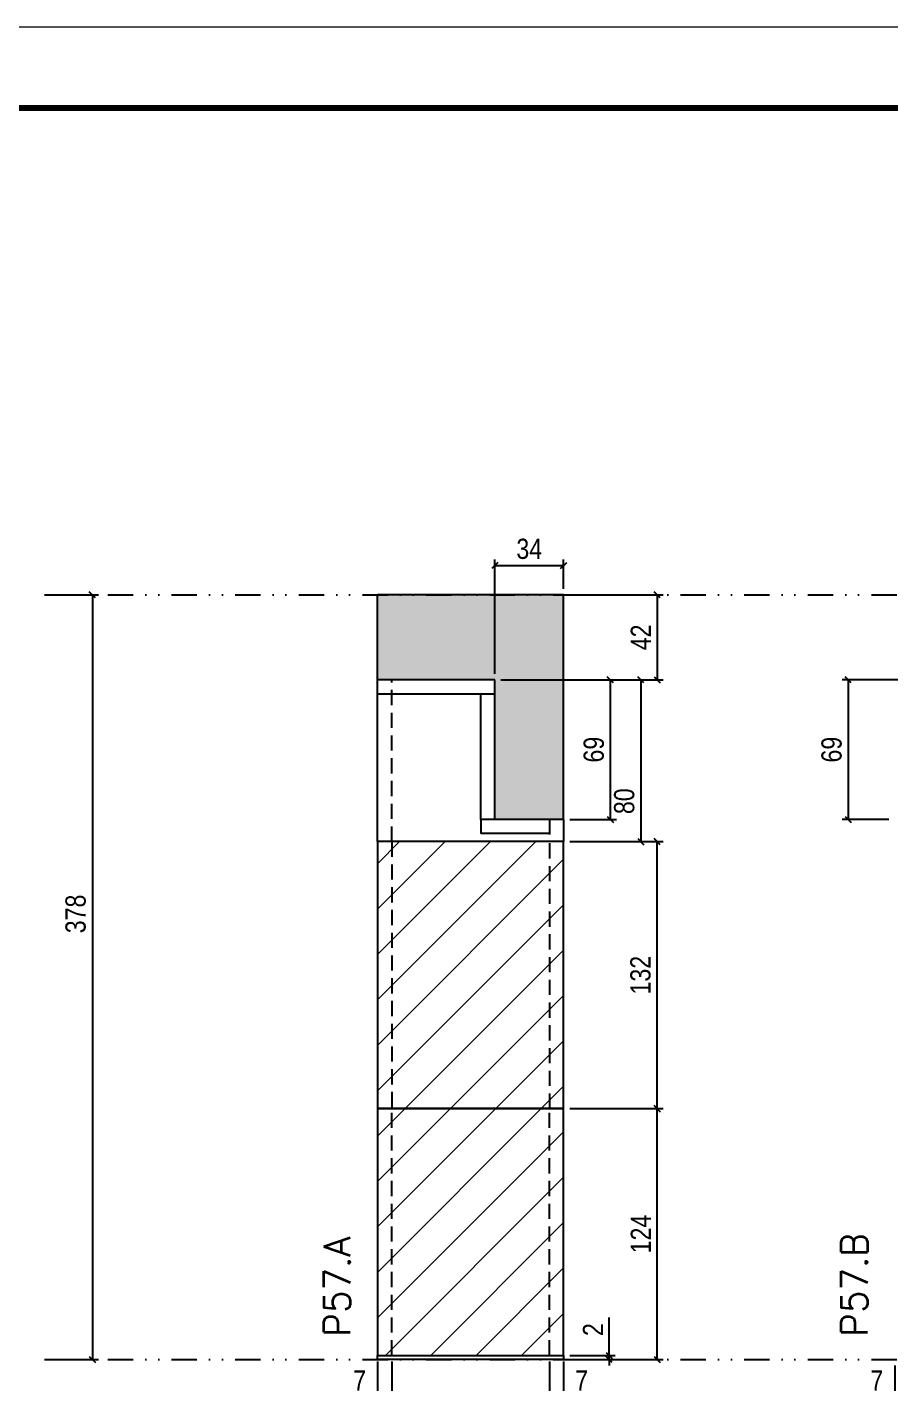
# Model space of a CAD drawing. Extents: x 2949 to 9203, y -16089 to 12527.
# Drawn here: x 3375 to 3802, y 1519 to 2190 of the extents above; entities that cross this region are included whole.
import ezdxf

# ---------------------------------------------------------------- set-up
doc = ezdxf.new("R2010")
doc.units = 0
for name, pattern in [('DASHED', [0.75, 0.5, -0.25]), ('DIVIDE2', [0.625, 0.25, -0.125, 0, -0.125, 0, -0.125]), ('HIDDEN', [0.375, 0.25, -0.125])]:
    doc.linetypes.add(name, pattern=pattern)
for name, color, linetype in [('COTA', 241, 'Continuous'), ('cotas', 4, 'Continuous'), ('FUNDOS', 1, 'Continuous'), ('Nível', 160, 'Continuous'), ('Painéis', 200, 'Continuous'), ('SARR_2.2x7', 40, 'Continuous'), ('Sarrafo de Pressão', 42, 'HIDDEN')]:
    doc.layers.add(name, color=color, linetype=linetype)
for name, color, linetype, lineweight in [('Folhas', 255, 'Continuous', 9), ('Hachura', 251, 'Continuous', 9), ('SARRAFO DE PRESSAO', 251, 'DASHED', 9), ('Texto Seção', 7, 'Continuous', 15)]:
    doc.layers.add(name, color=color, linetype=linetype, lineweight=lineweight)
doc.styles.add('COTA TECNICA', font='techl___.ttf', dxfattribs={"height": 10})
doc.styles.add('COTA TECNICA-50', font='techl___.ttf', dxfattribs={"height": 10})
doc.styles.add('REGUA-120', font='ROMANS.shx', dxfattribs={"height": 15})
doc.dimstyles.new('COTA PAINEL-50', dxfattribs={"dimtxt": 10, "dimasz": 3, "dimexe": 3, "dimexo": 3, "dimgap": 3, "dimtad": 1, "dimdec": 1, "dimzin": 12, "dimdsep": 46, "dimtxsty": 'COTA TECNICA-50', "dimblk1": 'OBLIQUE', "dimblk2": 'OBLIQUE', "dimsah": 1, "dimcen": 0.9, "dimclrd": 4, "dimclre": 4, "dimclrt": 240, "dimadec": 1, "dimazin": 3, "dimtfac": 1, "dimtdec": 1, "dimtmove": 0, "dimatfit": 3, "dimfxl": 1, "dimtolj": 1, "dimtzin": 12, "dimarcsym": 0})
doc.dimstyles.new('PAINEL', dxfattribs={"dimtxt": 10, "dimasz": 3, "dimexe": 3, "dimexo": 3, "dimgap": 3, "dimtad": 1, "dimdec": 1, "dimzin": 12, "dimdsep": 46, "dimtxsty": 'COTA TECNICA', "dimblk1": 'OBLIQUE', "dimblk2": 'OBLIQUE', "dimsah": 1, "dimcen": 0.9, "dimclrd": 4, "dimclre": 4, "dimclrt": 240, "dimadec": 1, "dimazin": 3, "dimtfac": 1, "dimtdec": 1, "dimtmove": 0, "dimatfit": 3, "dimfxl": 1, "dimtolj": 1, "dimtzin": 12, "dimarcsym": 0})
pattern_1 = [(45, (-127670.467, -29604.921), (-11.2253202, 11.2253202), [])]

# ---------------------------------------------------------------- blocks, each defined once
blk = doc.blocks.new('9999999999')
at = {"layer": 'Folhas'}
blk.add_lwpolyline([(98138.98, 34190.21), (99623.98, 34190.21), (99623.98, 35240.21), (98138.98, 35240.21)], close=True, dxfattribs=at)
at = {"layer": 'Folhas', "color": 30, "const_width": 3}
blk.add_lwpolyline([(98213.98, 34230.21), (99583.98, 34230.21), (99583.98, 35200.21), (98213.98, 35200.21)], close=True, dxfattribs=at)
blk = doc.blocks.new('_Oblique')
at = {"color": 0, "linetype": 'ByBlock', "lineweight": -2}
blk.add_line((-0.5, -0.5), (0.5, 0.5), dxfattribs=at)
blk = doc.blocks.new('*D1241')
at = {"layer": 'cotas', "color": 4, "linetype": 'ByBlock', "lineweight": -2, "transparency": 16777216}
for p, q in [((3386.69, 1908.84), (3410.41, 1908.84)), ((3407.41, 1908.84), (3407.41, 1530.84)), ((3386.69, 1530.84), (3410.41, 1530.84))]:
    blk.add_line(p, q, dxfattribs=at)
at = {"layer": 'Defpoints', "color": 0, "linetype": 'ByBlock', "transparency": 16777216}
for p in [(3383.69, 1908.84), (3383.69, 1530.84), (3407.41, 1530.84)]:
    blk.add_point(p, dxfattribs=at)
at = {"layer": 'cotas', "color": 4, "linetype": 'ByBlock', "lineweight": -2, "transparency": 16777216, "xscale": 3, "yscale": 3, "zscale": 3}
for p, rotation in [((3407.41, 1908.84), 90), ((3407.41, 1530.84), 270)]:
    blk.add_blockref('_Oblique', p, dxfattribs=dict(at, rotation=rotation))
at = {"layer": 'cotas', "color": 240, "linetype": 'ByBlock', "transparency": 16777216, "insert": (3399.17, 1751.11), "char_height": 10, "attachment_point": 5, "rotation": 90, "style": 'COTA TECNICA'}
blk.add_mtext('\\A1;378', dxfattribs=at)
blk = doc.blocks.new('*D1211')
at = {"layer": 'COTA', "color": 4, "lineweight": -2, "transparency": 16777216}
for p, q in [((3548.39, 1529.84), (3548.39, 1475.67)), ((3640.39, 1529.84), (3640.39, 1475.67)), ((3548.39, 1478.67), (3640.39, 1478.67))]:
    blk.add_line(p, q, dxfattribs=at)
at = {"layer": 'Defpoints', "color": 0, "transparency": 16777216}
for p in [(3548.39, 1532.84), (3640.39, 1532.84), (3640.39, 1478.67)]:
    blk.add_point(p, dxfattribs=at)
at = {"layer": 'COTA', "color": 4, "lineweight": -2, "transparency": 16777216, "xscale": 3, "yscale": 3, "zscale": 3, "rotation": 180}
blk.add_blockref('_Oblique', (3548.39, 1478.67), dxfattribs=at)
at = {"layer": 'COTA', "color": 4, "lineweight": -2, "transparency": 16777216, "xscale": 3, "yscale": 3, "zscale": 3}
blk.add_blockref('_Oblique', (3640.39, 1478.67), dxfattribs=at)
at = {"layer": 'COTA', "color": 240, "transparency": 16777216, "insert": (3594.39, 1486.75), "char_height": 10, "attachment_point": 5, "style": 'COTA TECNICA'}
blk.add_mtext('\\A1;92', dxfattribs=at)
blk = doc.blocks.new('*D1212')
at = {"layer": 'COTA', "color": 4, "lineweight": -2, "transparency": 16777216}
for p, q in [((3643.39, 1654.84), (3689.63, 1654.84)), ((3686.63, 1530.84), (3686.63, 1654.84)), ((3643.39, 1530.84), (3689.63, 1530.84))]:
    blk.add_line(p, q, dxfattribs=at)
at = {"layer": 'Defpoints', "color": 0, "transparency": 16777216}
for p in [(3640.39, 1654.84), (3686.63, 1654.84), (3640.39, 1530.84)]:
    blk.add_point(p, dxfattribs=at)
at = {"layer": 'COTA', "color": 4, "lineweight": -2, "transparency": 16777216, "xscale": 3, "yscale": 3, "zscale": 3}
for p, rotation in [((3686.63, 1654.84), 90), ((3686.63, 1530.84), 270)]:
    blk.add_blockref('_Oblique', p, dxfattribs=dict(at, rotation=rotation))
at = {"layer": 'COTA', "color": 240, "transparency": 16777216, "insert": (3678.56, 1592.84), "char_height": 10, "attachment_point": 5, "rotation": 90, "style": 'COTA TECNICA-50'}
blk.add_mtext('\\A1;124', dxfattribs=at)
blk = doc.blocks.new('*D1213')
at = {"layer": 'COTA', "color": 4, "lineweight": -2, "transparency": 16777216}
for p, q in [((3662.92, 1532.84), (3662.92, 1551.64)), ((3643.39, 1532.84), (3665.92, 1532.84)), ((3643.39, 1530.84), (3665.92, 1530.84)), ((3662.92, 1530.84), (3662.92, 1532.84)), ((3662.92, 1530.84), (3662.92, 1527.84))]:
    blk.add_line(p, q, dxfattribs=at)
at = {"layer": 'Defpoints', "color": 0, "transparency": 16777216}
for p in [(3640.39, 1532.84), (3640.39, 1530.84), (3662.92, 1530.84)]:
    blk.add_point(p, dxfattribs=at)
at = {"layer": 'COTA', "color": 4, "lineweight": -2, "transparency": 16777216, "xscale": 3, "yscale": 3, "zscale": 3}
for p, rotation in [((3662.92, 1532.84), 270), ((3662.92, 1530.84), 90)]:
    blk.add_blockref('_Oblique', p, dxfattribs=dict(at, rotation=rotation))
at = {"layer": 'COTA', "color": 240, "transparency": 16777216, "insert": (3654.92, 1545.59), "char_height": 10, "attachment_point": 5, "rotation": 90, "style": 'COTA TECNICA-50'}
blk.add_mtext('\\A1;2', dxfattribs=at)
blk = doc.blocks.new('*D1214')
at = {"layer": 'COTA', "color": 4, "lineweight": -2, "transparency": 16777216}
for p, q in [((3555.39, 1529.84), (3555.39, 1509.33)), ((3548.39, 1527.84), (3548.39, 1509.33)), ((3548.39, 1512.33), (3533.66, 1512.33)), ((3555.39, 1512.33), (3548.39, 1512.33))]:
    blk.add_line(p, q, dxfattribs=at)
at = {"layer": 'Defpoints', "color": 0, "transparency": 16777216}
for p in [(3548.39, 1530.84), (3555.39, 1532.84), (3548.39, 1512.33)]:
    blk.add_point(p, dxfattribs=at)
at = {"layer": 'COTA', "color": 4, "lineweight": -2, "transparency": 16777216, "xscale": 3, "yscale": 3, "zscale": 3, "rotation": 180}
blk.add_blockref('_Oblique', (3548.39, 1512.33), dxfattribs=at)
at = {"layer": 'COTA', "color": 4, "lineweight": -2, "transparency": 16777216, "xscale": 3, "yscale": 3, "zscale": 3}
blk.add_blockref('_Oblique', (3555.39, 1512.33), dxfattribs=at)
at = {"layer": 'COTA', "color": 240, "transparency": 16777216, "insert": (3539.53, 1520.4), "char_height": 10, "attachment_point": 5, "style": 'COTA TECNICA-50'}
blk.add_mtext('\\A1;7', dxfattribs=at)
blk = doc.blocks.new('*D1215')
at = {"layer": 'COTA', "color": 4, "lineweight": -2, "transparency": 16777216}
for p, q in [((3633.39, 1529.84), (3633.39, 1509.33)), ((3640.39, 1527.84), (3640.39, 1509.33)), ((3633.39, 1512.33), (3640.39, 1512.33)), ((3640.39, 1512.33), (3655.12, 1512.33))]:
    blk.add_line(p, q, dxfattribs=at)
at = {"layer": 'Defpoints', "color": 0, "transparency": 16777216}
for p in [(3633.39, 1532.84), (3640.39, 1530.84), (3640.39, 1512.33)]:
    blk.add_point(p, dxfattribs=at)
at = {"layer": 'COTA', "color": 4, "lineweight": -2, "transparency": 16777216, "xscale": 3, "yscale": 3, "zscale": 3, "rotation": 180}
blk.add_blockref('_Oblique', (3633.39, 1512.33), dxfattribs=at)
at = {"layer": 'COTA', "color": 4, "lineweight": -2, "transparency": 16777216, "xscale": 3, "yscale": 3, "zscale": 3}
blk.add_blockref('_Oblique', (3640.39, 1512.33), dxfattribs=at)
at = {"layer": 'COTA', "color": 240, "transparency": 16777216, "insert": (3649.26, 1520.4), "char_height": 10, "attachment_point": 5, "style": 'COTA TECNICA-50'}
blk.add_mtext('\\A1;7', dxfattribs=at)
blk = doc.blocks.new('*D1239')
at = {"layer": 'Defpoints', "color": 0, "linetype": 'ByBlock', "transparency": 16777216}
for p in [(3640.39, 1786.84), (3686.63, 1786.84), (3640.39, 1654.84)]:
    blk.add_point(p, dxfattribs=at)
at = {"layer": 'FUNDOS', "color": 4, "linetype": 'ByBlock', "lineweight": -2, "transparency": 16777216}
for p, q in [((3643.39, 1786.84), (3689.63, 1786.84)), ((3686.63, 1654.84), (3686.63, 1786.84)), ((3643.39, 1654.84), (3689.63, 1654.84))]:
    blk.add_line(p, q, dxfattribs=at)
at = {"layer": 'FUNDOS', "color": 4, "linetype": 'ByBlock', "lineweight": -2, "transparency": 16777216, "xscale": 3, "yscale": 3, "zscale": 3}
for p, rotation in [((3686.63, 1786.84), 90), ((3686.63, 1654.84), 270)]:
    blk.add_blockref('_Oblique', p, dxfattribs=dict(at, rotation=rotation))
at = {"layer": 'FUNDOS', "color": 240, "linetype": 'ByBlock', "transparency": 16777216, "insert": (3678.41, 1720.84), "char_height": 10, "attachment_point": 5, "rotation": 90, "style": 'COTA TECNICA'}
blk.add_mtext('\\A1;132', dxfattribs=at)
blk = doc.blocks.new('*D1225')
at = {"layer": 'COTA', "color": 4, "lineweight": -2, "transparency": 16777216}
for p, q in [((3811.07, 1529.84), (3811.07, 1509.33)), ((3804.07, 1527.84), (3804.07, 1509.33)), ((3804.07, 1512.33), (3789.34, 1512.33)), ((3811.07, 1512.33), (3804.07, 1512.33))]:
    blk.add_line(p, q, dxfattribs=at)
at = {"layer": 'Defpoints', "color": 0, "transparency": 16777216}
for p in [(3804.07, 1530.84), (3811.07, 1532.84), (3804.07, 1512.33)]:
    blk.add_point(p, dxfattribs=at)
at = {"layer": 'COTA', "color": 4, "lineweight": -2, "transparency": 16777216, "xscale": 3, "yscale": 3, "zscale": 3, "rotation": 180}
blk.add_blockref('_Oblique', (3804.07, 1512.33), dxfattribs=at)
at = {"layer": 'COTA', "color": 4, "lineweight": -2, "transparency": 16777216, "xscale": 3, "yscale": 3, "zscale": 3}
blk.add_blockref('_Oblique', (3811.07, 1512.33), dxfattribs=at)
at = {"layer": 'COTA', "color": 240, "transparency": 16777216, "insert": (3795.21, 1520.4), "char_height": 10, "attachment_point": 5, "style": 'COTA TECNICA-50'}
blk.add_mtext('\\A1;7', dxfattribs=at)
blk = doc.blocks.new('*D2394')
at = {"layer": 'COTA', "color": 4, "lineweight": -2, "transparency": 16777216}
for p, q in [((3609.39, 1866.84), (3681.51, 1866.84)), ((3678.51, 1866.84), (3678.51, 1786.84)), ((3643.39, 1786.84), (3681.51, 1786.84))]:
    blk.add_line(p, q, dxfattribs=at)
at = {"layer": 'Defpoints', "color": 0, "transparency": 16777216}
for p in [(3606.39, 1866.84), (3640.39, 1786.84), (3678.51, 1786.84)]:
    blk.add_point(p, dxfattribs=at)
at = {"layer": 'COTA', "color": 4, "lineweight": -2, "transparency": 16777216, "xscale": 3, "yscale": 3, "zscale": 3}
for p, rotation in [((3678.51, 1866.84), 90), ((3678.51, 1786.84), 270)]:
    blk.add_blockref('_Oblique', p, dxfattribs=dict(at, rotation=rotation))
at = {"layer": 'COTA', "color": 240, "transparency": 16777216, "insert": (3670.38, 1806.84), "char_height": 10, "attachment_point": 5, "rotation": 90, "style": 'COTA TECNICA-50'}
blk.add_mtext('\\A1;80', dxfattribs=at)
blk = doc.blocks.new('*D2400')
at = {"layer": 'COTA', "color": 4, "lineweight": -2, "transparency": 16777216}
for p, q in [((3643.39, 1908.84), (3689.63, 1908.84)), ((3686.63, 1908.84), (3686.63, 1866.84)), ((3609.39, 1866.84), (3689.63, 1866.84))]:
    blk.add_line(p, q, dxfattribs=at)
at = {"layer": 'Defpoints', "color": 0, "transparency": 16777216}
for p in [(3640.39, 1908.84), (3606.39, 1866.84), (3686.63, 1866.84)]:
    blk.add_point(p, dxfattribs=at)
at = {"layer": 'COTA', "color": 4, "lineweight": -2, "transparency": 16777216, "xscale": 3, "yscale": 3, "zscale": 3}
for p, rotation in [((3686.63, 1908.84), 90), ((3686.63, 1866.84), 270)]:
    blk.add_blockref('_Oblique', p, dxfattribs=dict(at, rotation=rotation))
at = {"layer": 'COTA', "color": 240, "transparency": 16777216, "insert": (3678.56, 1887.84), "char_height": 10, "attachment_point": 5, "rotation": 90, "style": 'COTA TECNICA-50'}
blk.add_mtext('\\A1;42', dxfattribs=at)
blk = doc.blocks.new('*D2401')
at = {"layer": 'COTA', "color": 4, "lineweight": -2, "transparency": 16777216}
for p, q in [((3609.39, 1866.84), (3666.46, 1866.84)), ((3663.46, 1866.84), (3663.46, 1797.84)), ((3643.39, 1797.84), (3666.46, 1797.84))]:
    blk.add_line(p, q, dxfattribs=at)
at = {"layer": 'Defpoints', "color": 0, "transparency": 16777216}
for p in [(3606.39, 1866.84), (3640.39, 1797.84), (3663.46, 1797.84)]:
    blk.add_point(p, dxfattribs=at)
at = {"layer": 'COTA', "color": 4, "lineweight": -2, "transparency": 16777216, "xscale": 3, "yscale": 3, "zscale": 3}
for p, rotation in [((3663.46, 1866.84), 90), ((3663.46, 1797.84), 270)]:
    blk.add_blockref('_Oblique', p, dxfattribs=dict(at, rotation=rotation))
at = {"layer": 'COTA', "color": 240, "transparency": 16777216, "insert": (3655.33, 1832.34), "char_height": 10, "attachment_point": 5, "rotation": 90, "style": 'COTA TECNICA-50'}
blk.add_mtext('\\A1;69', dxfattribs=at)
blk = doc.blocks.new('*D2395')
at = {"layer": 'COTA', "color": 4, "lineweight": -2, "transparency": 16777216}
for p, q in [((3606.39, 1869.84), (3606.39, 1926.34)), ((3640.39, 1911.84), (3640.39, 1926.34)), ((3606.39, 1923.34), (3640.39, 1923.34))]:
    blk.add_line(p, q, dxfattribs=at)
at = {"layer": 'Defpoints', "color": 0, "transparency": 16777216}
for p in [(3640.39, 1923.34), (3640.39, 1908.84), (3606.39, 1866.84)]:
    blk.add_point(p, dxfattribs=at)
at = {"layer": 'COTA', "color": 4, "lineweight": -2, "transparency": 16777216, "xscale": 3, "yscale": 3, "zscale": 3, "rotation": 180}
blk.add_blockref('_Oblique', (3606.39, 1923.34), dxfattribs=at)
at = {"layer": 'COTA', "color": 4, "lineweight": -2, "transparency": 16777216, "xscale": 3, "yscale": 3, "zscale": 3}
blk.add_blockref('_Oblique', (3640.39, 1923.34), dxfattribs=at)
at = {"layer": 'COTA', "color": 240, "transparency": 16777216, "insert": (3623.39, 1931.56), "char_height": 10, "attachment_point": 5, "style": 'COTA TECNICA-50'}
blk.add_mtext('\\A1;34', dxfattribs=at)
blk = doc.blocks.new('*D2402')
at = {"layer": 'COTA', "color": 4, "lineweight": -2, "transparency": 16777216}
for p, q in [((3835.07, 1866.84), (3778.01, 1866.84)), ((3781.01, 1866.84), (3781.01, 1797.84)), ((3801.07, 1797.84), (3778.01, 1797.84))]:
    blk.add_line(p, q, dxfattribs=at)
at = {"layer": 'Defpoints', "color": 0, "transparency": 16777216}
for p in [(3838.07, 1866.84), (3781.01, 1797.84), (3804.07, 1797.84)]:
    blk.add_point(p, dxfattribs=at)
at = {"layer": 'COTA', "color": 4, "lineweight": -2, "transparency": 16777216, "xscale": 3, "yscale": 3, "zscale": 3}
for p, rotation in [((3781.01, 1866.84), 90), ((3781.01, 1797.84), 270)]:
    blk.add_blockref('_Oblique', p, dxfattribs=dict(at, rotation=rotation))
at = {"layer": 'COTA', "color": 240, "transparency": 16777216, "insert": (3772.88, 1832.34), "char_height": 10, "attachment_point": 5, "rotation": 90, "style": 'COTA TECNICA-50'}
blk.add_mtext('\\A1;69', dxfattribs=at)

msp = doc.modelspace()

# ---------------------------------------------------------------- hatches: boundary and pattern name
at = {"layer": 'COTA', "linetype": 'ByBlock'}
h = msp.add_hatch(dxfattribs=at)
h.set_pattern_fill('AR-CONC', color=256, scale=0.03)
h.set_pattern_definition([(50, (0, 3463.7253), (5.46554, -0.4781726), [0.5715, -6.2865]), (355, (0, 3463.7253), (-1.057303, 5.731705), [0.4572, -5.0292175]), (100.45144, (0.4555, 3463.6855), (4.4082374, 5.2535326), [0.4857, -5.342707]), (46.1842, (0, 3465.249), (8.132371, -1.26127), [0.85725, -9.42975]), (96.63556, (0.678, 3465.144), (7.122124, 7.422784), [0.72855, -8.014068]), (351.18415, (0, 3465.249), (7.122124, 7.422784), [0.685799, -7.543792]), (21, (0.762, 3464.8683), (4.5484317, -3.067956), [0.5715, -6.2865]), (326, (0.762, 3464.8683), (1.854061, 5.525639), [0.4572, -5.0292]), (71.45144, (1.141, 3464.6127), (6.4024926, 2.457683), [0.4857, -5.342698]), (37.5, (0, 3463.7253), (0.0926581, 2.5366512), [0, -4.96824, 0, -5.1054, 0, -5.04825]), (7.5, (0, 3463.7253), (2.0045899, 3.0054172), [0, -2.91084, 0, -4.85394, 0, -1.92405]), (327.5, (-1.6993, 3463.7253), (4.0677179, -0.1718623), [0, -1.905, 0, -5.9436, 0, -7.8867]), (317.5, (-2.4613, 3463.7253), (4.4438754, 0.7627947), [0, -2.4765, 0, -3.94716, 0, -5.6007])])
h.paths.add_polyline_path([(3640.39, 1908.84), (3548.39, 1908.84), (3548.39, 1866.84), (3606.39, 1866.84), (3606.39, 1797.84), (3640.39, 1797.84)])
at = {"layer": 'Hachura', "linetype": 'ByBlock'}
h = msp.add_hatch(dxfattribs=at)
h.set_pattern_fill('ANSI31', color=256, scale=5)
h.set_pattern_definition(pattern_1)
h.paths.add_polyline_path([(3548.39, 1654.84), (3640.39, 1654.84), (3640.39, 1786.84), (3548.39, 1786.84)])
h = msp.add_hatch(dxfattribs=at)
h.set_pattern_fill('ANSI31', color=256, scale=5)
h.set_pattern_definition(pattern_1)
h.paths.add_polyline_path([(3640.39, 1654.84), (3548.39, 1654.84), (3548.39, 1532.84), (3640.39, 1532.84)])

# ---------------------------------------------------------------- linework, layer by layer
at = {"layer": 'COTA', "linetype": 'ByBlock'}
for p, q in [((3548.39, 1866.84), (3548.39, 1908.84)), ((3640.39, 1908.84), (3548.39, 1908.84)), ((3640.39, 1797.84), (3640.39, 1908.84))]:
    msp.add_line(p, q, dxfattribs=at)
at = {"layer": 'Nível', "color": 4, "linetype": 'DIVIDE2', "ltscale": 50}
for p, q in [((3383.69, 1908.84), (4394.03, 1908.84)), ((3383.69, 1530.84), (4394.03, 1530.84))]:
    msp.add_line(p, q, dxfattribs=at)
at = {"layer": 'Painéis'}
for p, q in [((3606.39, 1866.84), (3548.39, 1866.84)), ((3548.39, 1786.84), (3548.39, 1866.84)), ((3606.39, 1797.84), (3606.39, 1866.84)), ((3640.39, 1797.84), (3606.39, 1797.84)), ((3640.39, 1797.84), (3640.39, 1786.84)), ((3640.39, 1786.84), (3548.39, 1786.84))]:
    msp.add_line(p, q, dxfattribs=at)
for points in [[(3548.39, 1654.84), (3640.39, 1654.84), (3640.39, 1786.84), (3548.39, 1786.84)], [(3548.39, 1532.84), (3640.39, 1532.84), (3640.39, 1654.84), (3548.39, 1654.84)], [(3548.39, 1532.84), (3640.39, 1532.84), (3640.39, 1530.84), (3548.39, 1530.84)]]:
    msp.add_lwpolyline(points, close=True, dxfattribs=at)
at = {"layer": 'SARR_2.2x7'}
for p, q in [((3606.39, 1859.84), (3548.39, 1859.84)), ((3599.39, 1797.84), (3599.39, 1859.84)), ((3606.39, 1797.84), (3599.39, 1797.84)), ((3599.39, 1797.84), (3599.39, 1790.84)), ((3633.39, 1790.84), (3599.39, 1790.84))]:
    msp.add_line(p, q, dxfattribs=at)
at = {"layer": 'Sarrafo de Pressão', "ltscale": 30}
for p, q in [((3555.39, 1786.84), (3555.39, 1866.84)), ((3633.39, 1797.84), (3633.39, 1786.84)), ((3555.39, 1786.84), (3555.39, 1654.84)), ((3633.39, 1786.04), (3633.39, 1654.84)), ((3555.39, 1532.84), (3555.39, 1654.84)), ((3633.39, 1532.84), (3633.39, 1654.84))]:
    msp.add_line(p, q, dxfattribs=at)

# ---------------------------------------------------------------- block references
at = {"layer": 'SARRAFO DE PRESSAO', "color": 6, "linetype": 'ByBlock'}
msp.add_blockref('9999999999', (-95189.94, -33050.65), dxfattribs=at)

# ---------------------------------------------------------------- texts
at = {"layer": 'Texto Seção', "char_height": 13, "width": 285.3299, "attachment_point": 7, "rotation": 90, "style": 'REGUA-120'}
for s, insert in [('P57.A', (3534.92, 1542.09)), ('\\pxt3;P57.B', (3790.6, 1542.09))]:
    msp.add_mtext(s, dxfattribs=dict(at, insert=insert))

# ---------------------------------------------------------------- dimensions: what is measured, and where the dimension line sits
at = {"layer": 'COTA'}
for base, p1, p2, picture, middle in [((3640.39, 1923.34), (3606.39, 1866.84), (3640.39, 1908.84), '*D2395', (3623.39, 1931.56)), ((3640.39, 1512.33), (3633.39, 1532.84), (3640.39, 1530.84), '*D1215', (3649.26, 1520.4))]:
    dim = msp.add_linear_dim(base=base, p1=p1, p2=p2, dimstyle='COTA PAINEL-50', dxfattribs=at)
    dim.commit()
    dim.dimension.update_dxf_attribs({"geometry": picture, "text_midpoint": middle})
for base, p1, p2, angle, picture, middle in [((3686.63, 1866.84), (3640.39, 1908.84), (3606.39, 1866.84), 90, '*D2400', (3678.56, 1887.84)), ((3663.46, 1797.84), (3606.39, 1866.84), (3640.39, 1797.84), 90, '*D2401', (3655.33, 1832.34)), ((3781.01, 1797.84), (3838.07, 1866.84), (3804.07, 1797.84), 90, '*D2402', (3772.88, 1832.34)), ((3686.63, 1654.84), (3640.39, 1530.84), (3640.39, 1654.84), 90, '*D1212', (3678.56, 1592.84)), ((3548.39, 1512.33), (3555.39, 1532.84), (3548.39, 1530.84), 180, '*D1214', (3539.53, 1520.4)), ((3804.07, 1512.33), (3811.07, 1532.84), (3804.07, 1530.84), 180, '*D1225', (3795.21, 1520.4))]:
    dim = msp.add_linear_dim(base=base, p1=p1, p2=p2, angle=angle, dimstyle='COTA PAINEL-50', dxfattribs=at)
    dim.commit()
    dim.dimension.update_dxf_attribs({"geometry": picture, "text_midpoint": middle})
for base, p1, p2, picture, middle in [((3678.51, 1786.84), (3606.39, 1866.84), (3640.39, 1786.84), '*D2394', (3678.51, 1806.84)), ((3662.92, 1530.84), (3640.39, 1532.84), (3640.39, 1530.84), '*D1213', (3662.92, 1545.59))]:
    dim = msp.add_linear_dim(base=base, p1=p1, p2=p2, angle=90, dimstyle='COTA PAINEL-50', dxfattribs=at)
    dim.commit()
    dim.dimension.update_dxf_attribs({"geometry": picture, "text_midpoint": middle, "dimtype": 160})
dim = msp.add_linear_dim(base=(3640.39, 1478.67), p1=(3548.39, 1532.84), p2=(3640.39, 1532.84), dimstyle='PAINEL', override={"dimarcsym": 2}, dxfattribs=at)
dim.commit()
dim.dimension.update_dxf_attribs({"geometry": '*D1211', "text_midpoint": (3594.39, 1486.75)})
at = {"layer": 'cotas', "linetype": 'ByBlock'}
dim = msp.add_linear_dim(base=(3407.41, 1530.84), p1=(3383.69, 1908.84), p2=(3383.69, 1530.84), angle=90, dimstyle='PAINEL', dxfattribs=at)
dim.commit()
dim.dimension.update_dxf_attribs({"geometry": '*D1241', "text_midpoint": (3407.41, 1751.11), "dimtype": 160})
at = {"layer": 'FUNDOS', "linetype": 'ByBlock'}
dim = msp.add_linear_dim(base=(3686.63, 1786.84), p1=(3640.39, 1654.84), p2=(3640.39, 1786.84), angle=90, dimstyle='PAINEL', dxfattribs=at)
dim.commit()
dim.dimension.update_dxf_attribs({"geometry": '*D1239', "text_midpoint": (3678.41, 1720.84)})

doc.saveas('drawing.dxf')
